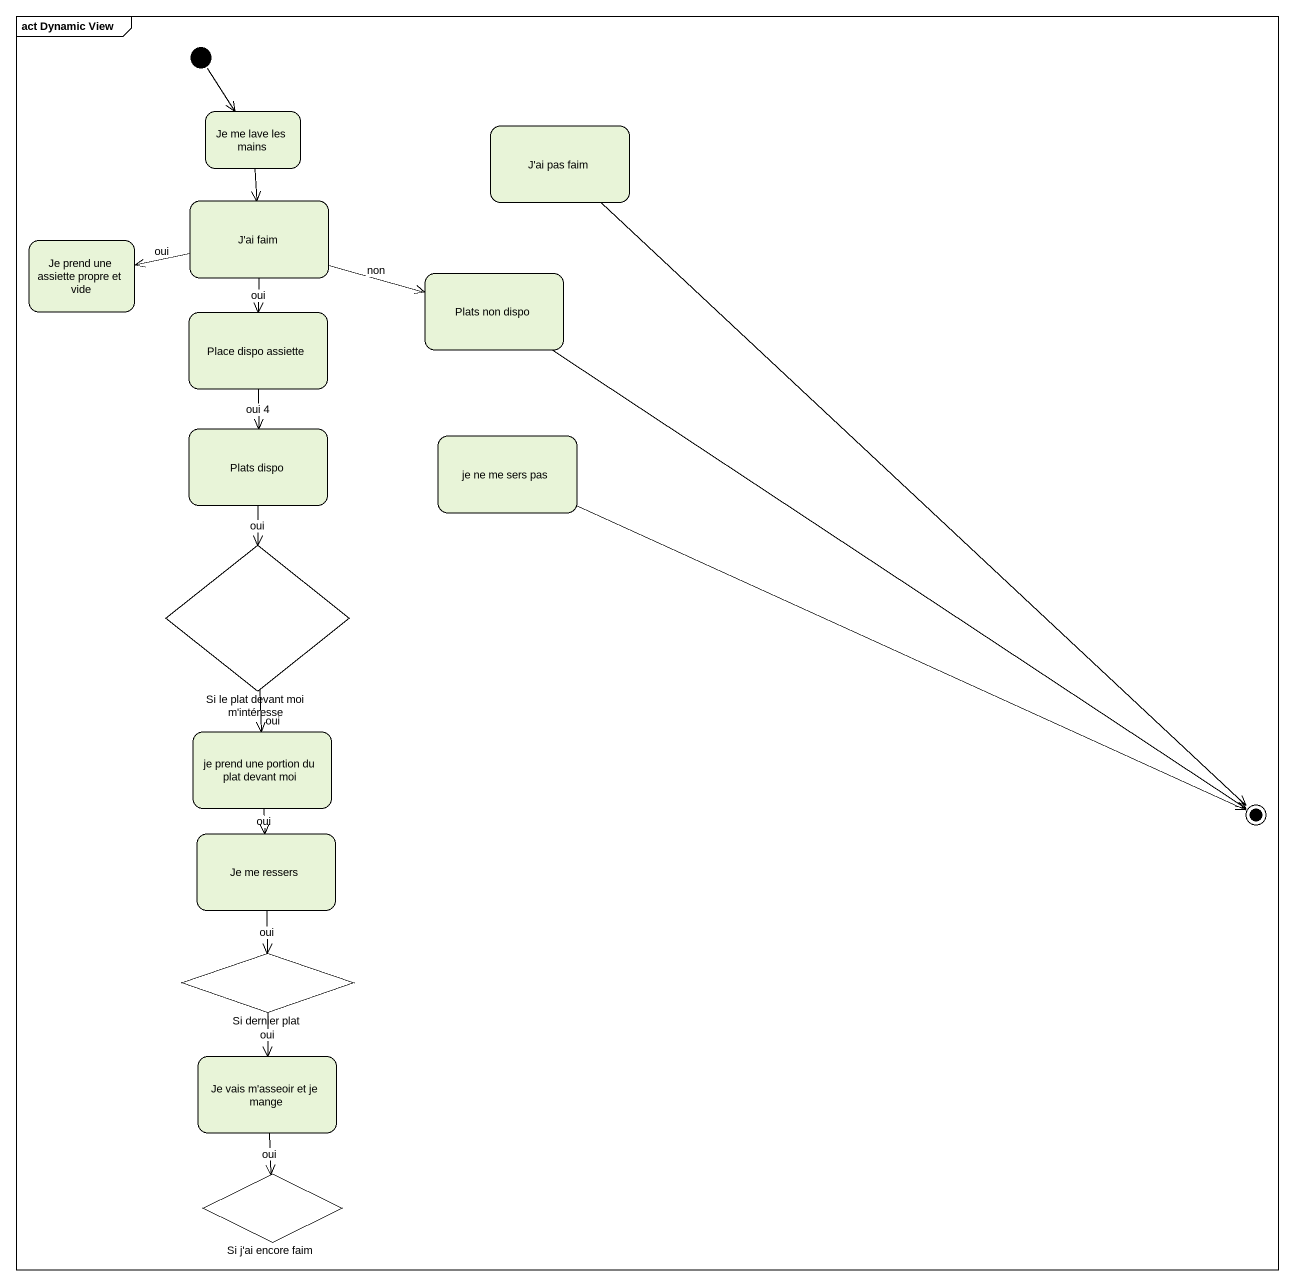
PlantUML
@startuml
mainframe act Dynamic View
hide empty description
state "Je me lave les mains" as Je_me_lave_les_mains
state "J'ai pas faim" as J_ai_pas_faim
state "J'ai faim" as J_ai_faim
state "Je prend une assiette propre et vide" as Je_prend_une_assiette
state "Plats non dispo" as Plats_non_dispo
state "Place dispo assiette" as Place_dispo_assiette
state "Plats dispo" as Plats_dispo
state "je ne me sers pas" as je_ne_me_sers_pas
state "Si le plat devant moi m'intéresse" as Si_le_plat_devant_moi_m <<choice>>
state "je prend une portion du plat devant moi" as je_prend_une_portion_du
state "Je me ressers" as Je_me_ressers
state "Si dernier plat" as Si_dernier_plat <<choice>>
state "Je vais m'asseoir et je mange" as Je_vais_m_asseoir_et_je
state "Si j'ai encore faim" as Si_j_ai_encore_faim <<choice>>
[*] --> Je_me_lave_les_mains
Je_me_lave_les_mains --> J_ai_faim
J_ai_faim -left-> Je_prend_une_assiette : oui
J_ai_faim -right-> Plats_non_dispo : non
J_ai_faim --> Place_dispo_assiette : oui
Place_dispo_assiette --> Plats_dispo : oui 4
Plats_dispo --> Si_le_plat_devant_moi_m : oui
Si_le_plat_devant_moi_m --> je_prend_une_portion_du : oui
je_prend_une_portion_du --> Je_me_ressers : oui
Je_me_ressers --> Si_dernier_plat : oui
Si_dernier_plat --> Je_vais_m_asseoir_et_je : oui
Je_vais_m_asseoir_et_je --> Si_j_ai_encore_faim : oui
J_ai_pas_faim --> [*]
Plats_non_dispo --> [*]
je_ne_me_sers_pas -right-> [*]
@enduml
